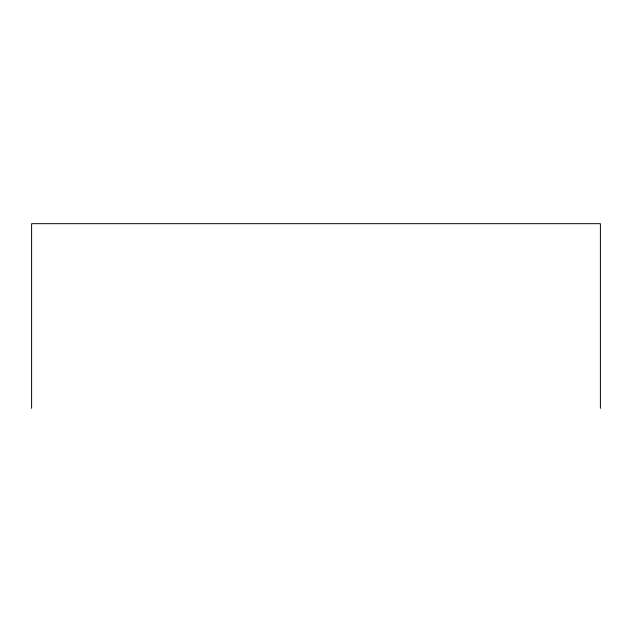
<?xml version="1.0" encoding="UTF-8"?>
<svg xmlns="http://www.w3.org/2000/svg" width="632" height="632" viewBox="0 0 632 632"><rect width="100%" height="100%" fill="white"/><g stroke="black" fill="none" stroke-linecap="round" stroke-linejoin="round"><path stroke-width="0.95" d="M600.4 408.327L600.4 223.673L31.6 223.673L31.6 408.327"/></g></svg>
